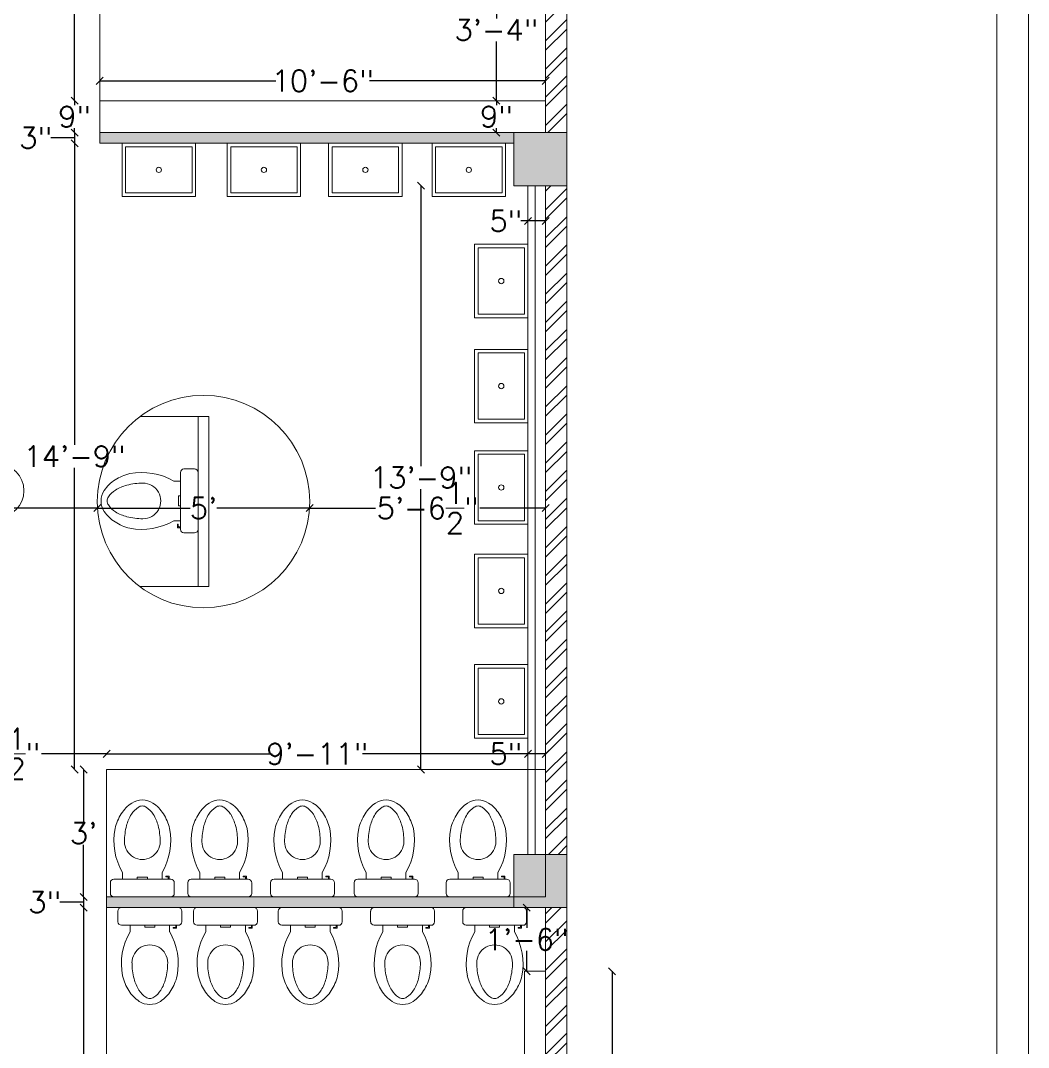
# Model space of a CAD drawing. Header units: inches. Extents: x 111501 to 134888, y 46021 to 52102.
# Drawn here: x 115168.2 to 115452.9, y 49298.8 to 49588.9 of the extents above; entities that cross this region are included whole.
import ezdxf

# ---------------------------------------------------------------- set-up
doc = ezdxf.new("R2010")
doc.units = ezdxf.units.IN
doc.header["$MEASUREMENT"] = 0
for name, color, linetype, lineweight in [('column', 252, 'Continuous', 9), ('dimension', 250, 'Continuous', 0), ('FURNITURE', 14, 'Continuous', 18), ('SHEET', 7, 'Continuous', 30), ('wall', 7, 'Continuous', 9)]:
    doc.layers.add(name, color=color, linetype=linetype, lineweight=lineweight)
doc.layers.add('pt19', color=151, linetype='Continuous')
doc.styles.get("Standard").update_dxf_attribs({"font": 'txt.shx', "height": 6})
doc.dimstyles.new('Standard$0', dxfattribs={"dimtxt": 4, "dimasz": 2, "dimexe": 0.125, "dimexo": 0.125, "dimgap": 0.25, "dimtad": 0, "dimtih": 1, "dimtoh": 1, "dimdec": 1, "dimlfac": -1, "dimzin": 0, "dimdsep": 46, "dimlunit": 4, "dimtxsty": 'Standard', "dimblk": 'OBLIQUE', "dimblk1": 'DOTSMALL', "dimblk2": 'DOTSMALL', "dimcen": 0, "dimse1": 1, "dimse2": 1, "dimadec": 0, "dimazin": 0, "dimtfac": 1, "dimtdec": 1, "dimtofl": 0, "dimtmove": 0, "dimatfit": 3, "dimfxl": 1, "dimtolj": 1, "dimtzin": 0, "dimarcsym": 0})

# ---------------------------------------------------------------- blocks, each defined once
blk = doc.blocks.new('EWC')
at = {"layer": 'FURNITURE'}
for p, q in [((120.3363, 285.8533), (120.3363, 285.9286)), ((120.3614, 285.9536), (120.7626, 285.9536)), ((120.7877, 285.9286), (120.7877, 285.8533)), ((120.7626, 285.8283), (120.3614, 285.8283)), ((120.4221, 285.8283), (120.4221, 285.7819)), ((120.7019, 285.8283), (120.7019, 285.7819))]:
    blk.add_line(p, q, dxfattribs=at)
at = {"layer": 'FURNITURE', "linetype": 'ByBlock'}
blk.add_line((120.3673, 285.9536), (120.7568, 285.9536), dxfattribs=at)
at = {"layer": 'FURNITURE', "linetype": 'Continuous'}
for p, q in [((120.5265, 285.8149), (120.5265, 285.8283)), ((120.5975, 285.8149), (120.5265, 285.8149)), ((120.5975, 285.8283), (120.5975, 285.8149))]:
    blk.add_line(p, q, dxfattribs=at)
for points in [[(120.7509, 285.815), (120.7509, 285.8067), (120.727, 285.8067), (120.727, 285.8122)], [(120.7429, 285.815), (120.7451, 285.815)], [(120.7509, 285.815), (120.7509, 285.8283), (120.7451, 285.8283), (120.7451, 285.815)]]:
    blk.add_lwpolyline(points, dxfattribs=at)
blk.add_arc((120.7262, 285.8625), 0.0503, 270.88806, 289.3392, dxfattribs=at)
at = {"layer": 'FURNITURE', "extrusion": (0, 0, -1)}
for centre, major_axis, start_param, end_param in [((120.3614, 285.9286), (-0.0177, -0.0177), 0.785398, 2.356194), ((120.7626, 285.9286), (-0.0177, -0.0177), 2.356194, 3.926991), ((120.3614, 285.8533), (-0.0177, 0.0177), 3.926991, 5.497787), ((120.7626, 285.8533), (-0.0177, 0.0177), 2.356194, 3.926991)]:
    blk.add_ellipse(centre, major_axis=major_axis, ratio=1, start_param=start_param, end_param=end_param, dxfattribs=at)
at = {"layer": 'FURNITURE'}
for centre, major_axis, start_param, end_param in [((120.8115, 285.5555), (-0.3185, -0.3185), -1.31209, -0.594747), ((120.3067, 285.5545), (-0.3225, 0.3225), 3.740911, 4.44905), ((120.562, 285.5634), (-0.0891, -0.0891), 2.356179, 5.497772), ((120.8876, 285.5634), (-0.3193, -0.3193), -0.785413, -0.532092), ((120.2364, 285.5634), (-0.3193, 0.3193), 3.673654, 3.926975), ((120.727, 285.5628), (-0.2614, 0.2614), 1.038704, 1.343982), ((120.727, 285.5218), (-0.202, 0.202), 1.038704, 1.343982), ((120.397, 285.5218), (-0.202, 0.202), 3.368376, 3.673654), ((120.397, 285.5628), (-0.2614, -0.2614), 1.79758, 2.102858), ((120.6257, 285.4994), (-0.1769, -0.1769), -0.226814, 0.200102), ((120.6257, 285.4585), (-0.1175, 0.1175), 1.343983, 1.770898), ((120.4983, 285.4585), (-0.1175, -0.1175), 1.370664, 1.797579), ((120.4983, 285.4994), (-0.1769, -0.1769), 1.370664, 1.797579), ((120.562, 285.4034), (-0.0954, 0.0954), 1.770899, 2.356178), ((120.562, 285.3624), (-0.036, 0.036), 1.7709, 2.356179), ((120.562, 285.3624), (-0.036, 0.036), 2.35618, 2.941459), ((120.562, 285.4034), (-0.0954, -0.0954), 0.785384, 1.370663)]:
    blk.add_ellipse(centre, major_axis=major_axis, ratio=1, start_param=start_param, end_param=end_param, dxfattribs=at)
blk = doc.blocks.new('_Oblique')
at = {"color": 0, "linetype": 'ByBlock', "lineweight": -2}
blk.add_line((-0.5, -0.5), (0.5, 0.5), dxfattribs=at)
blk = doc.blocks.new('*D950')
at = {"layer": 'Defpoints', "color": 0, "lineweight": 5, "transparency": 16777216}
for p in [(115190.56, 49742.2), (115183.46, 49566.27), (115192.79, 49566.27)]:
    blk.add_point(p, dxfattribs=at)
at = {"layer": 'dimension', "color": 0, "lineweight": -2, "transparency": 16777216}
for p, q in [((115183.46, 49742.2), (115183.46, 49657.48)), ((115183.46, 49566.27), (115183.46, 49650.98))]:
    blk.add_line(p, q, dxfattribs=at)
at = {"layer": 'dimension', "color": 0, "lineweight": -2, "transparency": 16777216, "xscale": 2, "yscale": 2, "zscale": 2}
for p, rotation in [((115183.46, 49742.2), 90), ((115183.46, 49566.27), 270)]:
    blk.add_blockref('_Oblique', p, dxfattribs=dict(at, rotation=rotation))
at = {"layer": 'dimension', "color": 0, "lineweight": 5, "transparency": 16777216, "insert": (115183.46, 49654.23), "char_height": 6, "attachment_point": 5}
blk.add_mtext('\\A1;14\'-8"', dxfattribs=at)
blk = doc.blocks.new('_DOTSMALL')
at = {"color": 0, "linetype": 'ByBlock', "lineweight": -2, "const_width": 0.5}
blk.add_lwpolyline([(-0.0625, 0, 1), (0.0625, 0, 1)], format="xyb", close=True, dxfattribs=at)
blk = doc.blocks.new('*D951')
at = {"layer": 'Defpoints', "color": 0, "lineweight": 5, "transparency": 16777216}
for p in [(115192.79, 49566.27), (115183.46, 49557.27), (115190.56, 49557.27)]:
    blk.add_point(p, dxfattribs=at)
at = {"layer": 'dimension', "color": 0, "lineweight": -2, "transparency": 16777216}
for p, q in [((115183.46, 49566.27), (115183.46, 49565.02)), ((115183.46, 49557.27), (115183.46, 49558.52))]:
    blk.add_line(p, q, dxfattribs=at)
at = {"layer": 'dimension', "color": 0, "lineweight": -2, "transparency": 16777216, "xscale": 2, "yscale": 2, "zscale": 2}
for p, rotation in [((115183.46, 49566.27), 90), ((115183.46, 49557.27), 270)]:
    blk.add_blockref('_Oblique', p, dxfattribs=dict(at, rotation=rotation))
at = {"layer": 'dimension', "color": 0, "lineweight": 5, "transparency": 16777216, "insert": (115183.46, 49561.77), "char_height": 6, "attachment_point": 5}
blk.add_mtext('\\A1;9"', dxfattribs=at)
blk = doc.blocks.new('*D952')
at = {"layer": 'Defpoints', "color": 0, "lineweight": 5, "transparency": 16777216}
for p in [(115190.56, 49557.27), (115183.46, 49554.27), (115190.56, 49554.27)]:
    blk.add_point(p, dxfattribs=at)
at = {"layer": 'dimension', "color": 0, "lineweight": -2, "transparency": 16777216}
for p, q in [((115183.46, 49557.27), (115183.46, 49554.27)), ((115177.21, 49555.77), (115176.71, 49555.77)), ((115183.46, 49555.77), (115177.21, 49555.77))]:
    blk.add_line(p, q, dxfattribs=at)
at = {"layer": 'dimension', "color": 0, "lineweight": -2, "transparency": 16777216, "xscale": 2, "yscale": 2, "zscale": 2}
for p, rotation in [((115183.46, 49557.27), 90), ((115183.46, 49554.27), 270)]:
    blk.add_blockref('_Oblique', p, dxfattribs=dict(at, rotation=rotation))
at = {"layer": 'dimension', "color": 0, "lineweight": 5, "transparency": 16777216, "insert": (115172.46, 49555.77), "char_height": 6, "attachment_point": 5}
blk.add_mtext('\\A1;3"', dxfattribs=at)
blk = doc.blocks.new('*D955')
at = {"layer": 'Defpoints', "color": 0, "lineweight": 5, "transparency": 16777216}
for p in [(115312.52, 49606.23), (115302.61, 49566.27), (115309.82, 49566.27)]:
    blk.add_point(p, dxfattribs=at)
at = {"layer": 'dimension', "color": 0, "lineweight": -2, "transparency": 16777216}
for p, q in [((115302.61, 49606.23), (115302.61, 49589.5)), ((115302.61, 49566.27), (115302.61, 49583))]:
    blk.add_line(p, q, dxfattribs=at)
at = {"layer": 'dimension', "color": 0, "lineweight": -2, "transparency": 16777216, "xscale": 2, "yscale": 2, "zscale": 2}
for p, rotation in [((115302.61, 49606.23), 90), ((115302.61, 49566.27), 270)]:
    blk.add_blockref('_Oblique', p, dxfattribs=dict(at, rotation=rotation))
at = {"layer": 'dimension', "color": 0, "lineweight": 5, "transparency": 16777216, "insert": (115302.61, 49586.25), "char_height": 6, "attachment_point": 5}
blk.add_mtext('\\A1;3\'-4"', dxfattribs=at)
blk = doc.blocks.new('*D956')
at = {"layer": 'Defpoints', "color": 0, "lineweight": 5, "transparency": 16777216}
for p in [(115309.82, 49566.27), (115302.61, 49557.27), (115310.96, 49557.27)]:
    blk.add_point(p, dxfattribs=at)
at = {"layer": 'dimension', "color": 0, "lineweight": -2, "transparency": 16777216}
for p, q in [((115302.61, 49566.27), (115302.61, 49565.02)), ((115302.61, 49557.27), (115302.61, 49558.52))]:
    blk.add_line(p, q, dxfattribs=at)
at = {"layer": 'dimension', "color": 0, "lineweight": -2, "transparency": 16777216, "xscale": 2, "yscale": 2, "zscale": 2}
for p, rotation in [((115302.61, 49566.27), 90), ((115302.61, 49557.27), 270)]:
    blk.add_blockref('_Oblique', p, dxfattribs=dict(at, rotation=rotation))
at = {"layer": 'dimension', "color": 0, "lineweight": 5, "transparency": 16777216, "insert": (115302.61, 49561.77), "char_height": 6, "attachment_point": 5}
blk.add_mtext('\\A1;9"', dxfattribs=at)
blk = doc.blocks.new('*D957')
at = {"layer": 'Defpoints', "color": 0, "transparency": 16777216}
for p in [(115316.52, 49571.9), (115190.56, 49566.27), (115316.52, 49566.27)]:
    blk.add_point(p, dxfattribs=at)
at = {"layer": 'dimension', "color": 0, "lineweight": -2, "transparency": 16777216}
for p, q in [((115190.56, 49571.9), (115240.29, 49571.9)), ((115316.52, 49571.9), (115266.79, 49571.9))]:
    blk.add_line(p, q, dxfattribs=at)
at = {"layer": 'dimension', "color": 0, "lineweight": -2, "transparency": 16777216, "xscale": 2, "yscale": 2, "zscale": 2, "rotation": 180}
blk.add_blockref('_Oblique', (115190.56, 49571.9), dxfattribs=at)
at = {"layer": 'dimension', "color": 0, "lineweight": -2, "transparency": 16777216, "xscale": 2, "yscale": 2, "zscale": 2}
blk.add_blockref('_Oblique', (115316.52, 49571.9), dxfattribs=at)
at = {"layer": 'dimension', "color": 0, "lineweight": 5, "transparency": 16777216, "insert": (115253.54, 49571.9), "char_height": 6, "attachment_point": 5}
blk.add_mtext('\\A1;10\'-6"', dxfattribs=at)
blk = doc.blocks.new('*D958')
at = {"layer": 'Defpoints', "color": 0, "transparency": 16777216}
for p in [(115311.52, 49542.27), (115316.52, 49542.27), (115311.52, 49532.3)]:
    blk.add_point(p, dxfattribs=at)
at = {"layer": 'dimension', "color": 0, "lineweight": -2, "transparency": 16777216}
for p, q in [((115311.52, 49532.3), (115309.52, 49532.3)), ((115316.52, 49532.3), (115311.52, 49532.3))]:
    blk.add_line(p, q, dxfattribs=at)
at = {"layer": 'dimension', "color": 0, "lineweight": -2, "transparency": 16777216, "xscale": 2, "yscale": 2, "zscale": 2, "rotation": 180}
blk.add_blockref('_Oblique', (115311.52, 49532.3), dxfattribs=at)
at = {"layer": 'dimension', "color": 0, "lineweight": -2, "transparency": 16777216, "xscale": 2, "yscale": 2, "zscale": 2}
blk.add_blockref('_Oblique', (115316.52, 49532.3), dxfattribs=at)
at = {"layer": 'dimension', "color": 0, "lineweight": 5, "transparency": 16777216, "insert": (115305.27, 49532.3), "char_height": 6, "attachment_point": 5}
blk.add_mtext('\\A1;5"', dxfattribs=at)
blk = doc.blocks.new('*D959')
at = {"layer": 'Defpoints', "color": 0, "transparency": 16777216}
for p in [(115311.52, 49381.77), (115311.52, 49377.34), (115316.52, 49377.34)]:
    blk.add_point(p, dxfattribs=at)
at = {"layer": 'dimension', "color": 0, "lineweight": -2, "transparency": 16777216}
for p, q in [((115311.52, 49381.77), (115309.52, 49381.77)), ((115316.52, 49381.77), (115311.52, 49381.77))]:
    blk.add_line(p, q, dxfattribs=at)
at = {"layer": 'dimension', "color": 0, "lineweight": -2, "transparency": 16777216, "xscale": 2, "yscale": 2, "zscale": 2, "rotation": 180}
blk.add_blockref('_Oblique', (115311.52, 49381.77), dxfattribs=at)
at = {"layer": 'dimension', "color": 0, "lineweight": -2, "transparency": 16777216, "xscale": 2, "yscale": 2, "zscale": 2}
blk.add_blockref('_Oblique', (115316.52, 49381.77), dxfattribs=at)
at = {"layer": 'dimension', "color": 0, "lineweight": 5, "transparency": 16777216, "insert": (115305.27, 49381.77), "char_height": 6, "attachment_point": 5}
blk.add_mtext('\\A1;5"', dxfattribs=at)
blk = doc.blocks.new('*D960')
at = {"layer": 'Defpoints', "color": 0, "lineweight": 5, "transparency": 16777216}
for p in [(115192.52, 49381.77), (115192.52, 49377.34), (115311.52, 49377.34)]:
    blk.add_point(p, dxfattribs=at)
at = {"layer": 'dimension', "color": 0, "lineweight": -2, "transparency": 16777216}
for p, q in [((115192.52, 49381.77), (115239.27, 49381.77)), ((115311.52, 49381.77), (115264.77, 49381.77))]:
    blk.add_line(p, q, dxfattribs=at)
at = {"layer": 'dimension', "color": 0, "lineweight": -2, "transparency": 16777216, "xscale": 2, "yscale": 2, "zscale": 2, "rotation": 180}
blk.add_blockref('_Oblique', (115192.52, 49381.77), dxfattribs=at)
at = {"layer": 'dimension', "color": 0, "lineweight": -2, "transparency": 16777216, "xscale": 2, "yscale": 2, "zscale": 2}
blk.add_blockref('_Oblique', (115311.52, 49381.77), dxfattribs=at)
at = {"layer": 'dimension', "color": 0, "lineweight": 5, "transparency": 16777216, "insert": (115252.02, 49381.77), "char_height": 6, "attachment_point": 5}
blk.add_mtext('\\A1;9\'-11"', dxfattribs=at)
blk = doc.blocks.new('*D961')
at = {"layer": 'Defpoints', "color": 0, "transparency": 16777216}
for p in [(115192.52, 49377.34), (115186, 49341.34), (115192.52, 49341.34)]:
    blk.add_point(p, dxfattribs=at)
at = {"layer": 'dimension', "color": 0, "lineweight": -2, "transparency": 16777216}
for p, q in [((115186, 49377.34), (115186, 49362.59)), ((115186, 49341.34), (115186, 49356.09))]:
    blk.add_line(p, q, dxfattribs=at)
at = {"layer": 'dimension', "color": 0, "lineweight": -2, "transparency": 16777216, "xscale": 2, "yscale": 2, "zscale": 2}
for p, rotation in [((115186, 49377.34), 90), ((115186, 49341.34), 270)]:
    blk.add_blockref('_Oblique', p, dxfattribs=dict(at, rotation=rotation))
at = {"layer": 'dimension', "color": 0, "lineweight": 5, "transparency": 16777216, "insert": (115186, 49359.34), "char_height": 6, "attachment_point": 5}
blk.add_mtext("\\A1;3'", dxfattribs=at)
blk = doc.blocks.new('*D962')
at = {"layer": 'Defpoints', "color": 0, "lineweight": 5, "transparency": 16777216}
for p in [(115192.52, 49341.34), (115186, 49338.34), (115194.05, 49338.34)]:
    blk.add_point(p, dxfattribs=at)
at = {"layer": 'dimension', "color": 0, "lineweight": -2, "transparency": 16777216}
for p, q in [((115186, 49341.34), (115186, 49338.34)), ((115179.75, 49339.84), (115179.25, 49339.84)), ((115186, 49339.84), (115179.75, 49339.84))]:
    blk.add_line(p, q, dxfattribs=at)
at = {"layer": 'dimension', "color": 0, "lineweight": -2, "transparency": 16777216, "xscale": 2, "yscale": 2, "zscale": 2}
for p, rotation in [((115186, 49341.34), 90), ((115186, 49338.34), 270)]:
    blk.add_blockref('_Oblique', p, dxfattribs=dict(at, rotation=rotation))
at = {"layer": 'dimension', "color": 0, "lineweight": 5, "transparency": 16777216, "insert": (115175, 49339.84), "char_height": 6, "attachment_point": 5}
blk.add_mtext('\\A1;3"', dxfattribs=at)
blk = doc.blocks.new('*D963')
at = {"layer": 'Defpoints', "color": 0, "lineweight": 5, "transparency": 16777216}
for p in [(115194.05, 49338.34), (115186, 49230.34), (115192.83, 49230.34)]:
    blk.add_point(p, dxfattribs=at)
at = {"layer": 'dimension', "color": 0, "lineweight": -2, "transparency": 16777216}
for p, q in [((115186, 49338.34), (115186, 49287.59)), ((115186, 49230.34), (115186, 49281.09))]:
    blk.add_line(p, q, dxfattribs=at)
at = {"layer": 'dimension', "color": 0, "lineweight": -2, "transparency": 16777216, "xscale": 2, "yscale": 2, "zscale": 2}
for p, rotation in [((115186, 49338.34), 90), ((115186, 49230.34), 270)]:
    blk.add_blockref('_Oblique', p, dxfattribs=dict(at, rotation=rotation))
at = {"layer": 'dimension', "color": 0, "lineweight": 5, "transparency": 16777216, "insert": (115186, 49284.34), "char_height": 6, "attachment_point": 5}
blk.add_mtext("\\A1;9'", dxfattribs=at)
blk = doc.blocks.new('*D966')
at = {"layer": 'Defpoints', "color": 0, "transparency": 16777216}
for p in [(115311.16, 49338.34), (115316.52, 49338.34), (115316.52, 49320.34)]:
    blk.add_point(p, dxfattribs=at)
at = {"layer": 'dimension', "color": 0, "lineweight": -2, "transparency": 16777216}
for p, q in [((115311.16, 49338.34), (115311.16, 49332.59)), ((115311.16, 49320.34), (115311.16, 49326.09))]:
    blk.add_line(p, q, dxfattribs=at)
at = {"layer": 'dimension', "color": 0, "lineweight": -2, "transparency": 16777216, "xscale": 2, "yscale": 2, "zscale": 2}
for p, rotation in [((115311.16, 49338.34), 90), ((115311.16, 49320.34), 270)]:
    blk.add_blockref('_Oblique', p, dxfattribs=dict(at, rotation=rotation))
at = {"layer": 'dimension', "color": 0, "lineweight": 5, "transparency": 16777216, "insert": (115311.16, 49329.34), "char_height": 6, "attachment_point": 5}
blk.add_mtext('\\A1;1\'-6"', dxfattribs=at)
blk = doc.blocks.new('*D970')
at = {"layer": 'Defpoints', "color": 0, "transparency": 16777216}
for p in [(115281.31, 49542.27), (115311.52, 49542.27), (115288.23, 49377.34)]:
    blk.add_point(p, dxfattribs=at)
at = {"layer": 'dimension', "color": 0, "lineweight": -2, "transparency": 16777216}
for p, q in [((115281.31, 49542.27), (115281.31, 49463.06)), ((115281.31, 49377.34), (115281.31, 49456.56))]:
    blk.add_line(p, q, dxfattribs=at)
at = {"layer": 'dimension', "color": 0, "lineweight": -2, "transparency": 16777216, "xscale": 2, "yscale": 2, "zscale": 2}
for p, rotation in [((115281.31, 49542.27), 90), ((115281.31, 49377.34), 270)]:
    blk.add_blockref('_Oblique', p, dxfattribs=dict(at, rotation=rotation))
at = {"layer": 'dimension', "color": 0, "lineweight": 5, "transparency": 16777216, "insert": (115281.31, 49459.81), "char_height": 6, "attachment_point": 5}
blk.add_mtext('\\A1;13\'-9"', dxfattribs=at)
blk = doc.blocks.new('*D984')
at = {"layer": 'Defpoints', "color": 0, "transparency": 16777216}
for p in [(115315.41, 49320.34), (115312.79, 49242.34), (115335.26, 49242.34)]:
    blk.add_point(p, dxfattribs=at)
at = {"layer": 'dimension', "color": 0, "lineweight": -2, "transparency": 16777216}
for p, q in [((115335.26, 49320.34), (115335.26, 49284.59)), ((115335.26, 49242.34), (115335.26, 49278.09))]:
    blk.add_line(p, q, dxfattribs=at)
at = {"layer": 'dimension', "color": 0, "lineweight": -2, "transparency": 16777216, "xscale": 2, "yscale": 2, "zscale": 2}
for p, rotation in [((115335.26, 49320.34), 90), ((115335.26, 49242.34), 270)]:
    blk.add_blockref('_Oblique', p, dxfattribs=dict(at, rotation=rotation))
at = {"layer": 'dimension', "color": 0, "lineweight": 5, "transparency": 16777216, "insert": (115335.26, 49281.34), "char_height": 6, "attachment_point": 5}
blk.add_mtext('\\A1;6\'-6"', dxfattribs=at)
blk = doc.blocks.new('*D985')
at = {"layer": 'Defpoints', "color": 0, "transparency": 16777216}
for p in [(115183.46, 49554.27), (115192.63, 49554.27), (115211.41, 49377.34)]:
    blk.add_point(p, dxfattribs=at)
at = {"layer": 'dimension', "color": 0, "lineweight": -2, "transparency": 16777216}
for p, q in [((115183.46, 49554.27), (115183.46, 49469.06)), ((115183.46, 49377.34), (115183.46, 49462.56))]:
    blk.add_line(p, q, dxfattribs=at)
at = {"layer": 'dimension', "color": 0, "lineweight": -2, "transparency": 16777216, "xscale": 2, "yscale": 2, "zscale": 2}
for p, rotation in [((115183.46, 49554.27), 90), ((115183.46, 49377.34), 270)]:
    blk.add_blockref('_Oblique', p, dxfattribs=dict(at, rotation=rotation))
at = {"layer": 'dimension', "color": 0, "lineweight": 5, "transparency": 16777216, "insert": (115183.46, 49465.81), "char_height": 6, "attachment_point": 5}
blk.add_mtext('\\A1;14\'-9"', dxfattribs=at)
blk = doc.blocks.new('*D987')
at = {"layer": 'Defpoints', "color": 0, "lineweight": 5, "transparency": 16777216}
for p in [(115126.21, 49381.77), (115126.21, 49378.84), (115192.52, 49377.34)]:
    blk.add_point(p, dxfattribs=at)
at = {"layer": 'dimension', "color": 0, "lineweight": -2, "transparency": 16777216}
for p, q in [((115126.21, 49381.77), (115144.61, 49381.77)), ((115192.52, 49381.77), (115174.11, 49381.77))]:
    blk.add_line(p, q, dxfattribs=at)
at = {"layer": 'dimension', "color": 0, "lineweight": -2, "transparency": 16777216, "xscale": 2, "yscale": 2, "zscale": 2, "rotation": 180}
blk.add_blockref('_Oblique', (115126.21, 49381.77), dxfattribs=at)
at = {"layer": 'dimension', "color": 0, "lineweight": -2, "transparency": 16777216, "xscale": 2, "yscale": 2, "zscale": 2}
blk.add_blockref('_Oblique', (115192.52, 49381.77), dxfattribs=at)
at = {"layer": 'dimension', "color": 0, "lineweight": 5, "transparency": 16777216, "insert": (115159.36, 49381.77), "char_height": 6, "attachment_point": 5}
blk.add_mtext('\\A1;5\'-6{\\H1.000000x;\\S1/2;}"', dxfattribs=at)
blk = doc.blocks.new('*D992')
at = {"layer": 'Defpoints', "color": 0, "lineweight": 5, "transparency": 16777216}
for p in [(115057.87, 49453.02), (115189.87, 49453.02), (115189.87, 49451.19)]:
    blk.add_point(p, dxfattribs=at)
at = {"layer": 'dimension', "color": 0, "lineweight": -2, "transparency": 16777216}
for p, q in [((115057.87, 49451.19), (115119.12, 49451.19)), ((115189.87, 49451.19), (115128.62, 49451.19))]:
    blk.add_line(p, q, dxfattribs=at)
at = {"layer": 'dimension', "color": 0, "lineweight": -2, "transparency": 16777216, "xscale": 2, "yscale": 2, "zscale": 2, "rotation": 180}
blk.add_blockref('_Oblique', (115057.87, 49451.19), dxfattribs=at)
at = {"layer": 'dimension', "color": 0, "lineweight": -2, "transparency": 16777216, "xscale": 2, "yscale": 2, "zscale": 2}
blk.add_blockref('_Oblique', (115189.87, 49451.19), dxfattribs=at)
at = {"layer": 'dimension', "color": 0, "lineweight": 5, "transparency": 16777216, "insert": (115123.87, 49451.19), "char_height": 6, "attachment_point": 5}
blk.add_mtext("\\A1;11'", dxfattribs=at)
blk = doc.blocks.new('*D993')
at = {"layer": 'Defpoints', "color": 0, "lineweight": 5, "transparency": 16777216}
for p in [(115189.87, 49453.02), (115249.87, 49453.02), (115249.87, 49451.19)]:
    blk.add_point(p, dxfattribs=at)
at = {"layer": 'dimension', "color": 0, "lineweight": -2, "transparency": 16777216}
for p, q in [((115189.87, 49451.19), (115216.12, 49451.19)), ((115249.87, 49451.19), (115223.62, 49451.19))]:
    blk.add_line(p, q, dxfattribs=at)
at = {"layer": 'dimension', "color": 0, "lineweight": -2, "transparency": 16777216, "xscale": 2, "yscale": 2, "zscale": 2, "rotation": 180}
blk.add_blockref('_Oblique', (115189.87, 49451.19), dxfattribs=at)
at = {"layer": 'dimension', "color": 0, "lineweight": -2, "transparency": 16777216, "xscale": 2, "yscale": 2, "zscale": 2}
blk.add_blockref('_Oblique', (115249.87, 49451.19), dxfattribs=at)
at = {"layer": 'dimension', "color": 0, "lineweight": 5, "transparency": 16777216, "insert": (115219.87, 49451.19), "char_height": 6, "attachment_point": 5}
blk.add_mtext("\\A1;5'", dxfattribs=at)
blk = doc.blocks.new('*D994')
at = {"layer": 'Defpoints', "color": 0, "lineweight": 5, "transparency": 16777216}
for p in [(115316.52, 49466.25), (115249.87, 49453.02), (115316.52, 49451.19)]:
    blk.add_point(p, dxfattribs=at)
at = {"layer": 'dimension', "color": 0, "lineweight": -2, "transparency": 16777216}
for p, q in [((115249.87, 49451.19), (115268.44, 49451.19)), ((115316.52, 49451.19), (115297.94, 49451.19))]:
    blk.add_line(p, q, dxfattribs=at)
at = {"layer": 'dimension', "color": 0, "lineweight": -2, "transparency": 16777216, "xscale": 2, "yscale": 2, "zscale": 2, "rotation": 180}
blk.add_blockref('_Oblique', (115249.87, 49451.19), dxfattribs=at)
at = {"layer": 'dimension', "color": 0, "lineweight": -2, "transparency": 16777216, "xscale": 2, "yscale": 2, "zscale": 2}
blk.add_blockref('_Oblique', (115316.52, 49451.19), dxfattribs=at)
at = {"layer": 'dimension', "color": 0, "lineweight": 5, "transparency": 16777216, "insert": (115283.19, 49451.19), "char_height": 6, "attachment_point": 5}
blk.add_mtext('\\A1;5\'-6{\\H1.000000x;\\S1/2;}"', dxfattribs=at)

msp = doc.modelspace()

# ---------------------------------------------------------------- hatches: boundary and pattern name
at = {"layer": 'column'}
h = msp.add_hatch(color=256, dxfattribs=at)
h.paths.add_polyline_path([(115307.52, 49553.32), (115307.52, 49542.32), (115318.52, 49542.32), (115318.52, 49553.32)])
h.paths.add_polyline_path([(115318.52, 49553.32), (115318.52, 49557.32), (115307.52, 49557.32), (115307.52, 49553.32)])
h.paths.add_polyline_path([(115318.52, 49542.32), (115322.52, 49542.32), (115322.52, 49553.32), (115318.52, 49553.32)])
h.paths.add_polyline_path([(115322.52, 49557.32), (115318.52, 49557.32), (115318.52, 49553.32), (115322.52, 49553.32)])
h = msp.add_hatch(color=256, dxfattribs=at)
h.paths.add_polyline_path([(115307.52, 49349.39), (115307.52, 49338.39), (115318.52, 49338.39), (115318.52, 49349.39)])
h.paths.add_polyline_path([(115318.52, 49349.39), (115318.52, 49353.39), (115307.52, 49353.39), (115307.52, 49349.39)])
h.paths.add_polyline_path([(115318.52, 49338.39), (115322.52, 49338.39), (115322.52, 49349.39), (115318.52, 49349.39)])
h.paths.add_polyline_path([(115322.52, 49353.39), (115318.52, 49353.39), (115318.52, 49349.39), (115322.52, 49349.39)])
at = {"layer": 'pt19', "lineweight": 0}
for points in [[(115190.56, 49554.27), (115190.56, 49557.27), (115307.52, 49557.27), (115307.52, 49554.27), (115305.2, 49554.27), (115284.44, 49554.27), (115275.98, 49554.27), (115255.22, 49554.27), (115247.32, 49554.27), (115226.56, 49554.27), (115217.64, 49554.27), (115196.88, 49554.27)], [(115192.52, 49341.34), (115192.52, 49338.34), (115307.52, 49338.34), (115307.52, 49341.34)]]:
    msp.add_hatch(color=256, dxfattribs=at).paths.add_polyline_path(points)
at = {"layer": 'wall', "lineweight": 5}
h = msp.add_hatch(dxfattribs=at)
h.set_pattern_fill('ANSI32', color=256, scale=15, style=0)
h.set_pattern_definition([(45, (15993.2226, 1823.8855), (-3.97747564, 3.97747564), []), (45, (15995.874, 1823.8855), (-3.97747564, 3.97747564), [])])
h.paths.add_polyline_path([(115316.52, 49353.34), (115322.52, 49353.34), (115322.52, 49542.27), (115316.52, 49542.27)])
h.paths.add_polyline_path([(115316.52, 49149.42), (115322.52, 49149.42), (115322.52, 49338.34), (115316.52, 49338.34)])
h.paths.add_polyline_path([(115316.52, 49557.27), (115322.52, 49557.27), (115322.52, 49742.2), (115316.52, 49742.2)])
h.paths.add_polyline_path([(115316.52, 49024.42), (115322.52, 49024.42), (115322.52, 49134.42), (115316.52, 49134.42)])

# ---------------------------------------------------------------- linework, layer by layer
at = {"layer": 'column'}
for points in [[(115307.52, 49557.27), (115322.52, 49557.27), (115322.52, 49542.27), (115307.52, 49542.27)], [(115307.52, 49353.34), (115322.52, 49353.34), (115322.52, 49338.34), (115307.52, 49338.34)]]:
    msp.add_lwpolyline(points, close=True, dxfattribs=at)
at = {"layer": 'FURNITURE', "lineweight": 5}
msp.add_line((115192.52, 49231.34), (115192.52, 49341.34), dxfattribs=at)
for points in [[(115193.56, 49557.27), (115190.56, 49557.27), (115190.56, 49751.2), (115193.56, 49751.2)], [(115201.87, 49429.02), (115221.37, 49429.02), (115221.37, 49477.02), (115201.87, 49477.02)], [(115192.52, 49341.34), (115307.52, 49341.34)], [(115192.52, 49338.34), (115307.52, 49338.34), (115307.52, 49341.34), (115192.52, 49341.34)]]:
    msp.add_lwpolyline(points, dxfattribs=at)
for points in [[(115190.56, 49566.27), (115316.52, 49566.27), (115316.52, 49557.27), (115190.56, 49557.27)], [(115190.56, 49557.27), (115307.52, 49557.27), (115307.52, 49554.27), (115190.56, 49554.27)], [(115311.52, 49542.27), (115313.52, 49542.27), (115313.52, 49353.34), (115311.52, 49353.34)], [(115218.37, 49429.02), (115221.37, 49429.02), (115221.37, 49477.02), (115218.37, 49477.02)], [(115192.52, 49341.34), (115316.52, 49341.34), (115316.52, 49377.34), (115192.52, 49377.34)], [(115310.52, 49242.34), (115316.52, 49242.34), (115316.52, 49320.34), (115310.52, 49320.34)]]:
    msp.add_lwpolyline(points, close=True, dxfattribs=at)
at = {"layer": 'FURNITURE'}
for points in [[(115196.88, 49539.21), (115196.88, 49554.27), (115217.64, 49554.27), (115217.64, 49539.21), (115196.88, 49539.21), (115196.88, 49539.21)], [(115226.56, 49539.21), (115226.56, 49554.27), (115247.32, 49554.27), (115247.32, 49539.21), (115226.56, 49539.21), (115226.56, 49539.21)], [(115255.22, 49539.21), (115255.22, 49554.27), (115275.98, 49554.27), (115275.98, 49539.21), (115255.22, 49539.21), (115255.22, 49539.21)], [(115284.44, 49539.21), (115284.44, 49554.27), (115305.2, 49554.27), (115305.2, 49539.21), (115284.44, 49539.21), (115284.44, 49539.21)], [(115296.46, 49525.72), (115311.52, 49525.72), (115311.52, 49504.96), (115296.46, 49504.96), (115296.46, 49525.72), (115296.46, 49525.72)], [(115296.46, 49496.04), (115311.52, 49496.04), (115311.52, 49475.28), (115296.46, 49475.28), (115296.46, 49496.04), (115296.46, 49496.04)], [(115296.46, 49467.39), (115311.52, 49467.39), (115311.52, 49446.62), (115296.46, 49446.62), (115296.46, 49467.39), (115296.46, 49467.39)], [(115296.46, 49438.16), (115311.52, 49438.16), (115311.52, 49417.4), (115296.46, 49417.4), (115296.46, 49438.16), (115296.46, 49438.16)], [(115296.46, 49406.96), (115311.52, 49406.96), (115311.52, 49386.2), (115296.46, 49386.2), (115296.46, 49406.96), (115296.46, 49406.96)]]:
    msp.add_lwpolyline(points, dxfattribs=at)
for points in [[(115197.88, 49540.21), (115197.88, 49553.27), (115216.64, 49553.27), (115216.64, 49540.21), (115197.88, 49540.21)], [(115227.56, 49540.21), (115227.56, 49553.27), (115246.32, 49553.27), (115246.32, 49540.21), (115227.56, 49540.21)], [(115256.22, 49540.21), (115256.22, 49553.27), (115274.98, 49553.27), (115274.98, 49540.21), (115256.22, 49540.21)], [(115285.44, 49540.21), (115285.44, 49553.27), (115304.2, 49553.27), (115304.2, 49540.21), (115285.44, 49540.21)], [(115297.46, 49524.72), (115310.52, 49524.72), (115310.52, 49505.96), (115297.46, 49505.96), (115297.46, 49524.72)], [(115297.46, 49495.04), (115310.52, 49495.04), (115310.52, 49476.28), (115297.46, 49476.28), (115297.46, 49495.04)], [(115297.46, 49466.39), (115310.52, 49466.39), (115310.52, 49447.62), (115297.46, 49447.62), (115297.46, 49466.39)], [(115297.46, 49437.16), (115310.52, 49437.16), (115310.52, 49418.4), (115297.46, 49418.4), (115297.46, 49437.16)], [(115297.46, 49405.96), (115310.52, 49405.96), (115310.52, 49387.2), (115297.46, 49387.2), (115297.46, 49405.96)]]:
    msp.add_lwpolyline(points, close=True, dxfattribs=at)
for centre in [(115207.26, 49546.74), (115236.94, 49546.74), (115265.6, 49546.74), (115294.82, 49546.74), (115303.99, 49515.34), (115303.99, 49485.66), (115303.99, 49457), (115303.99, 49427.78), (115303.99, 49396.58)]:
    msp.add_circle(centre, 0.75, dxfattribs=at)
at = {"layer": 'FURNITURE', "lineweight": 5}
msp.add_circle((115219.87, 49453.02), 30, dxfattribs=at)
at = {"layer": 'FURNITURE', "lineweight": 0}
msp.add_circle((115161.65, 49456.11), 7.5, dxfattribs=at)
at = {"layer": 'SHEET', "color": 0, "lineweight": 5, "ltscale": 25}
for points in [[(114768.6, 48151.32), (115452.89, 48151.32), (115452.89, 49887.86), (114768.6, 49887.86)], [(114777.52, 48160.24), (115443.97, 48160.24), (115443.97, 49878.94), (114777.52, 49878.94)]]:
    msp.add_lwpolyline(points, close=True, dxfattribs=at)
at = {"layer": 'wall'}
for p, q in [((115316.52, 49557.27), (115316.52, 49742.2)), ((115322.52, 49557.27), (115322.52, 49742.2)), ((115316.52, 49353.34), (115316.52, 49542.27)), ((115322.52, 49353.34), (115322.52, 49542.27)), ((115316.52, 49149.42), (115316.52, 49338.34)), ((115322.52, 49149.42), (115322.52, 49338.34))]:
    msp.add_line(p, q, dxfattribs=at)

# ---------------------------------------------------------------- block references
at = {"layer": 'FURNITURE', "lineweight": 0}
for p, xscale, yscale, zscale, rotation in [((103780.22, 54275.69), 40.00000000000001, 40.00000000000001, 40.00000000000001, 270.000000000005), ((110380.12, 60779.49), -40.00000000000001, 39.99999999999997, 40, 179.999999999995), ((110401.98, 60779.49), -40.00000000000001, 39.99999999999997, 40, 179.999999999995), ((110425.34, 60779.49), -40.00000000000001, 39.99999999999997, 40, 179.999999999995), ((110448.97, 60779.49), -40.00000000000001, 39.99999999999997, 40, 179.999999999995), ((110474.96, 60779.49), -40.00000000000001, 39.99999999999997, 40, 179.999999999995)]:
    msp.add_blockref('EWC', p, dxfattribs=dict(at, xscale=xscale, yscale=yscale, zscale=zscale, rotation=rotation))
at = {"layer": 'FURNITURE', "lineweight": 0, "xscale": 40.00000000000001, "yscale": 40.00000000000001, "zscale": 40.00000000000001}
for p in [(110382.24, 37900.2), (110403.62, 37900.2), (110427.55, 37900.2), (110453.64, 37900.2), (110479.63, 37900.2)]:
    msp.add_blockref('EWC', p, dxfattribs=at)

# ---------------------------------------------------------------- dimensions: what is measured, and where the dimension line sits
at = {"layer": 'dimension', "lineweight": 5}
for base, p1, p2, picture, middle in [((115183.46, 49566.27), (115190.56, 49742.2), (115192.79, 49566.27), '*D950', (115183.46, 49654.23)), ((115302.61, 49566.27), (115312.52, 49606.23), (115309.82, 49566.27), '*D955', (115302.61, 49586.25)), ((115183.46, 49557.27), (115192.79, 49566.27), (115190.56, 49557.27), '*D951', (115183.46, 49561.77)), ((115302.61, 49557.27), (115309.82, 49566.27), (115310.96, 49557.27), '*D956', (115302.61, 49561.77)), ((115183.46, 49554.27), (115190.56, 49557.27), (115190.56, 49554.27), '*D952', (115176.46, 49555.77)), ((115186, 49338.34), (115192.52, 49341.34), (115194.05, 49338.34), '*D962', (115179, 49339.84)), ((115186, 49230.34), (115194.05, 49338.34), (115192.83, 49230.34), '*D963', (115186, 49284.34))]:
    dim = msp.add_linear_dim(base=base, p1=p1, p2=p2, angle=90, dimstyle='Standard$0', override={"dimtmove": 1}, dxfattribs=at)
    dim.commit()
    dim.dimension.update_dxf_attribs({"geometry": picture, "text_midpoint": middle})
for base, p1, p2, picture, middle in [((115316.52, 49571.9), (115190.56, 49566.27), (115316.52, 49566.27), '*D957', (115253.54, 49571.9)), ((115311.52, 49532.3), (115316.52, 49542.27), (115311.52, 49542.27), '*D958', (115305.27, 49532.3)), ((115311.52, 49381.77), (115316.52, 49377.34), (115311.52, 49377.34), '*D959', (115305.27, 49381.77))]:
    dim = msp.add_linear_dim(base=base, p1=p1, p2=p2, dimstyle='Standard$0', dxfattribs=at)
    dim.commit()
    dim.dimension.update_dxf_attribs({"geometry": picture, "text_midpoint": middle})
for base, p1, p2, picture, middle in [((115183.46, 49554.27), (115211.41, 49377.34), (115192.63, 49554.27), '*D985', (115183.46, 49465.81)), ((115281.31, 49542.27), (115288.23, 49377.34), (115311.52, 49542.27), '*D970', (115281.31, 49459.81)), ((115186, 49341.34), (115192.52, 49377.34), (115192.52, 49341.34), '*D961', (115186, 49359.34)), ((115311.16, 49338.34), (115316.52, 49320.34), (115316.52, 49338.34), '*D966', (115311.16, 49329.34)), ((115335.26, 49242.34), (115315.41, 49320.34), (115312.79, 49242.34), '*D984', (115335.26, 49281.34))]:
    dim = msp.add_linear_dim(base=base, p1=p1, p2=p2, angle=90, dimstyle='Standard$0', dxfattribs=at)
    dim.commit()
    dim.dimension.update_dxf_attribs({"geometry": picture, "text_midpoint": middle})
for base, p1, p2, picture, middle in [((115316.5205, 49451.1934), (115249.8658, 49453.0188), (115316.5205, 49466.2472), '*D994', (115283.1931, 49451.1934)), ((115189.87, 49451.19), (115057.87, 49453.02), (115189.87, 49453.02), '*D992', (115123.87, 49451.19)), ((115249.87, 49451.19), (115189.87, 49453.02), (115249.87, 49453.02), '*D993', (115219.87, 49451.19)), ((115126.21, 49381.77), (115192.52, 49377.34), (115126.21, 49378.84), '*D987', (115159.36, 49381.77)), ((115192.52, 49381.77), (115311.52, 49377.34), (115192.52, 49377.34), '*D960', (115252.02, 49381.77))]:
    dim = msp.add_linear_dim(base=base, p1=p1, p2=p2, dimstyle='Standard$0', override={"dimtmove": 1}, dxfattribs=at)
    dim.commit()
    dim.dimension.update_dxf_attribs({"geometry": picture, "text_midpoint": middle})

doc.saveas('drawing.dxf')
